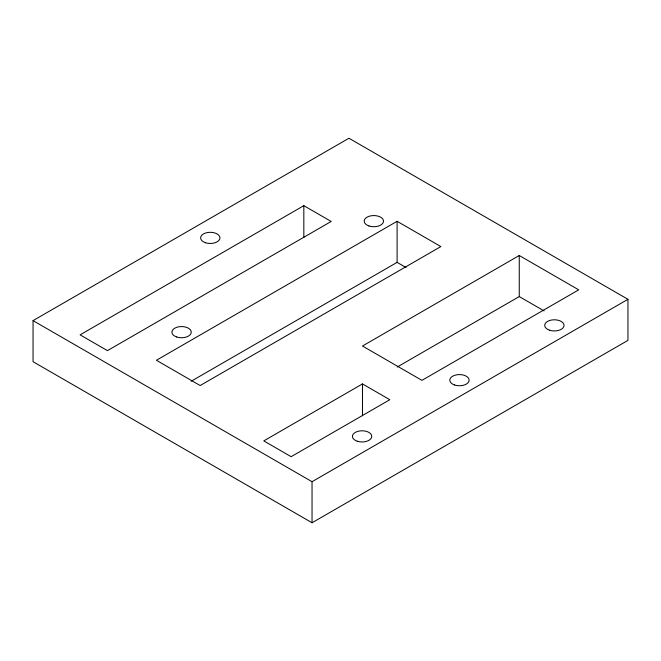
<?xml version="1.0" encoding="UTF-8"?>
<svg xmlns="http://www.w3.org/2000/svg" width="661" height="661" viewBox="0 0 661 661"><rect width="100%" height="100%" fill="white"/><g stroke="black" fill="none" stroke-linecap="round" stroke-linejoin="round"><path stroke-width="0.99" d="M33.05 320.626L348.958 138.24L627.95 299.309L627.95 340.374L312.042 522.76L33.05 361.691L33.05 320.626L312.042 481.704L627.95 299.309M303.829 205.67L80.097 334.846L107.446 350.636L331.186 221.46L303.829 205.67L303.829 237.489M397.104 221.303L156.409 360.27L200.167 385.537L440.862 246.57L397.104 221.303L397.104 262.359L191.169 381.248M519.257 255.51L362.476 346.025L421.933 380.356L578.714 289.84L519.257 255.51L519.257 296.566L397.211 367.02M362.476 383.925L263.789 440.895L291.137 456.685L389.825 399.715L362.476 383.925L362.476 415.744M519.257 296.566L544.102 310.91M397.104 262.359L406.036 267.515M312.042 481.704L312.042 522.76M205.455 242.719A9.667 5.585 0 0 0 219.956 237.886A9.667 5.585 0 0 0 205.455 233.052A9.667 5.585 0 0 0 205.455 242.719M369.02 225.979A9.667 5.585 0 0 0 383.52 221.146A9.667 5.585 0 0 0 369.02 216.312A9.667 5.585 0 0 0 369.02 225.979M549.539 330.203A9.667 5.585 0 0 0 564.048 325.369A9.667 5.585 0 0 0 549.539 320.535A9.667 5.585 0 0 0 549.539 330.203M454.628 384.999A9.667 5.585 0 0 0 469.136 380.166A9.667 5.585 0 0 0 454.628 375.332A9.667 5.585 0 0 0 454.628 384.999M357.254 441.218A9.667 5.585 0 0 0 371.763 436.384A9.667 5.585 0 0 0 357.254 431.542A9.667 5.585 0 0 0 357.254 441.218M176.735 336.994A9.667 5.585 0 0 0 191.244 332.161A9.667 5.585 0 0 0 176.735 327.319A9.667 5.585 0 0 0 176.735 336.994"/></g></svg>
